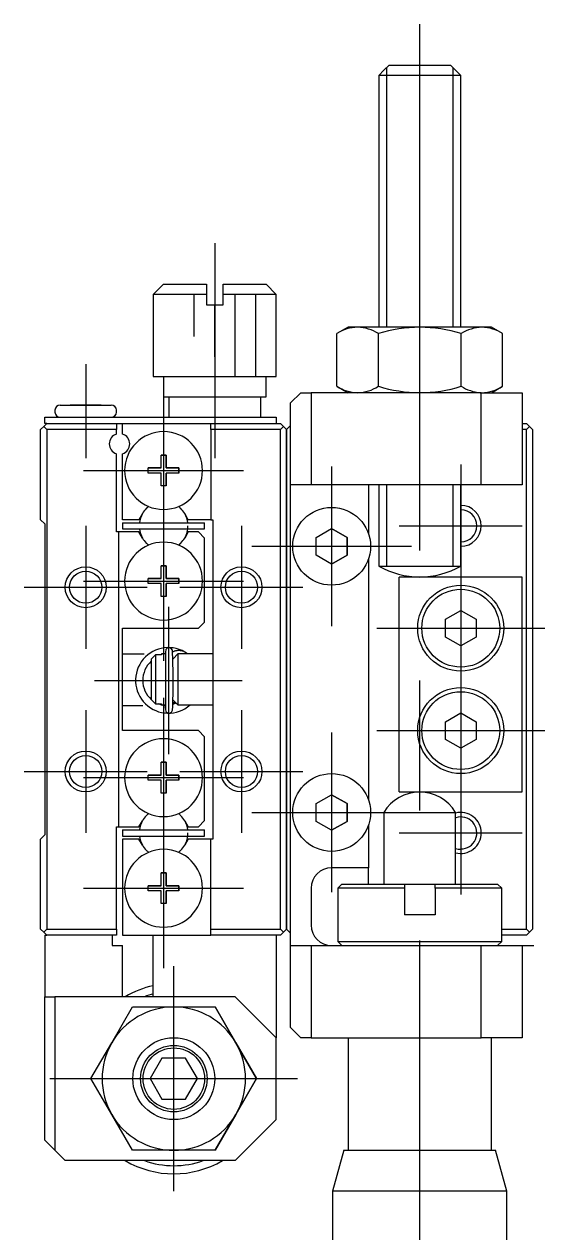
# Model space of a CAD drawing. Extents: x -89 to 240, y -88 to 115.
# Drawn here: x -88.6 to -63.2, y -7.5 to 51.5 of the extents above; entities that cross this region are included whole.
import ezdxf

# ---------------------------------------------------------------- set-up
doc = ezdxf.new("R2010")
doc.units = 0
doc.linetypes.add('CENTER', pattern=[50.8, 31.75, -6.35, 6.35, -6.35])
doc.layers.get('0').update_dxf_attribs({"linetype": 'CONTINUOUS'})
doc.layers.add('CENTER', color=1, linetype='CONTINUOUS')

msp = doc.modelspace()

# ---------------------------------------------------------------- linework, layer by layer
at = {"color": 7, "linetype": 'CONTINUOUS'}
for p, q in [((-71.0981, 49.25), (-71.3481, 49)), ((-71.3481, 49), (-71.3481, 36.7)), ((-67.3481, 49), (-71.3481, 49)), ((-70.8481, 49.5), (-71.0981, 49.25)), ((-70.8481, 49.5), (-67.8481, 49.5)), ((-67.5981, 49.25), (-67.8481, 49.5)), ((-67.3481, 49), (-67.5981, 49.25)), ((-67.3481, 36.7), (-67.3481, 49)), ((-81.8481, 38.8), (-82.3481, 38.3)), ((-81.8481, 38.8), (-79.7481, 38.8)), ((-79.7481, 38.8), (-79.7481, 38.3)), ((-78.9481, 38.8), (-76.8481, 38.8)), ((-78.9481, 38.3), (-78.9481, 38.8)), ((-76.3481, 38.3), (-76.8481, 38.8)), ((-82.3481, 38.3), (-82.3481, 34.3)), ((-79.7481, 38.3), (-82.3481, 38.3)), ((-80.3481, 36.25), (-80.3481, 38.3)), ((-79.7481, 38.3), (-79.7481, 37.8)), ((-79.7481, 37.8), (-78.9481, 37.8)), ((-79.3481, 35.25), (-79.3481, 37.8)), ((-76.3481, 38.3), (-78.9481, 38.3)), ((-78.9481, 37.8), (-78.9481, 38.3)), ((-78.3481, 34.3), (-78.3481, 38.3)), ((-77.3481, 34.3), (-77.3481, 38.3)), ((-76.3481, 34.3), (-76.3481, 38.3)), ((-72.8481, 36.7), (-73.389552, 36.387393)), ((-72.379189, 36.7), (-72.8481, 36.7)), ((-69.3481, 36.7), (-72.379189, 36.7)), ((-66.317011, 36.7), (-69.3481, 36.7)), ((-65.8481, 36.7), (-66.317011, 36.7)), ((-65.306648, 36.387393), (-65.8481, 36.7)), ((-73.389552, 33.812608), (-73.389552, 36.387393)), ((-71.368826, 33.812608), (-71.368826, 36.387393)), ((-67.327374, 33.812608), (-67.327374, 36.387393)), ((-65.306648, 33.812608), (-65.306648, 36.387393)), ((-82.3481, 34.3), (-76.3481, 34.3)), ((-81.8481, 34.3), (-81.8481, 33.3)), ((-76.8481, 33.3), (-76.8481, 34.3)), ((-73.389552, 33.812608), (-72.8481, 33.5)), ((-65.8481, 33.5), (-65.306648, 33.812608)), ((-81.8481, 33.3), (-76.8481, 33.3)), ((-81.5981, 33.3), (-81.5981, 32.3)), ((-77.0981, 32.3), (-77.0981, 33.3)), ((-75.1481, 33.5), (-75.6481, 33)), ((-75.1481, 33.5), (-74.6481, 33.5)), ((-66.3481, 33.5), (-74.6481, 33.5)), ((-74.6481, 33.5), (-74.6481, 29)), ((-66.397447, 33.502134), (-66.317011, 33.5)), ((-66.3481, 33.5), (-64.3481, 33.5)), ((-66.3481, 29), (-66.3481, 33.5)), ((-64.3481, 33.5), (-64.3481, 29)), ((-87.1481, 32.65), (-87.1481, 32.55)), ((-86.8981, 32.9), (-85.7731, 32.9)), ((-86.8981, 32.9), (-84.3981, 32.9)), ((-85.7731, 32.9), (-86.3981, 32.9)), ((-86.3981, 32.9), (-85.7731, 32.9)), ((-85.7731, 32.9), (-85.5231, 32.9)), ((-85.5231, 32.9), (-85.7731, 32.9)), ((-85.7731, 32.9), (-85.5231, 32.9)), ((-85.5231, 32.9), (-84.8981, 32.9)), ((-84.8981, 32.9), (-85.5231, 32.9)), ((-85.5231, 32.9), (-84.3981, 32.9)), ((-84.1481, 32.55), (-84.1481, 32.65)), ((-75.6481, 29), (-75.6481, 33)), ((-87.6981, 31.85), (-87.5481, 32)), ((-87.6481, 32.3), (-86.6481, 32.3)), ((-87.6481, 32), (-87.6481, 32.3)), ((-87.5481, 32), (-87.6481, 32)), ((-87.5481, 32), (-84.1481, 32)), ((-86.6481, 32.3), (-86.4481, 32.3)), ((-86.4481, 32.3), (-84.8481, 32.3)), ((-84.8481, 32.3), (-77.3481, 32.3)), ((-84.1481, 32), (-83.8481, 32)), ((-84.1481, 32), (-84.1481, 31.7)), ((-83.8481, 32), (-79.5481, 32)), ((-83.8481, 31.47697), (-83.8481, 32)), ((-79.5481, 32), (-76.1481, 32)), ((-79.5481, 31.7), (-79.5481, 32)), ((-77.3481, 32.3), (-76.3481, 32.3)), ((-76.3481, 32.3), (-76.3481, 32)), ((-76.1481, 32), (-75.9981, 31.85)), ((-75.6981, 31.85), (-75.6481, 31.9)), ((-64.3481, 32), (-64.1481, 32)), ((-64.1481, 32), (-63.9981, 31.85)), ((-87.6981, 31.85), (-87.8481, 31.7)), ((-87.8481, 27.3), (-87.8481, 31.7)), ((-87.5481, 31.7), (-87.6981, 31.85)), ((-87.5481, 31.7), (-87.5481, 7.3)), ((-84.1481, 31.7), (-87.5481, 31.7)), ((-84.1481, 31.47697), (-84.1481, 31.7)), ((-76.1481, 31.7), (-79.5481, 31.7)), ((-79.5481, 31.7), (-79.5481, 27.3)), ((-75.9981, 31.85), (-76.1481, 31.7)), ((-76.1481, 7.3), (-76.1481, 31.7)), ((-75.8481, 31.7), (-75.9981, 31.85)), ((-75.8481, 31.7), (-75.6981, 31.85)), ((-75.8481, 31.7), (-75.8481, 7.3)), ((-75.8481, 7.3), (-75.8481, 31.7)), ((-75.6481, 31.8), (-75.6981, 31.85)), ((-64.1481, 31.7), (-64.3481, 31.7)), ((-63.9981, 31.85), (-64.1481, 31.7)), ((-64.1481, 7.3), (-64.1481, 31.7)), ((-63.8481, 31.7), (-63.9981, 31.85)), ((-63.8481, 31.7), (-63.8481, 7.3)), ((-84.1481, 26.7), (-84.1481, 30.523031)), ((-83.8481, 27.3), (-83.8481, 30.523031)), ((-81.7231, 30.45), (-81.9731, 30.45)), ((-81.9731, 29.825), (-81.9731, 30.45)), ((-81.9731, 30.45), (-81.7231, 30.45)), ((-81.7231, 29.825), (-81.7231, 30.45)), ((-81.7231, 30.45), (-81.7231, 29.825)), ((-81.9731, 29.825), (-82.5981, 29.825)), ((-82.5981, 29.575), (-82.5981, 29.825)), ((-82.5981, 29.825), (-81.9731, 29.825)), ((-81.9731, 29.575), (-82.5981, 29.575)), ((-81.9731, 28.95), (-81.9731, 29.575)), ((-81.0981, 29.825), (-81.7231, 29.825)), ((-81.7231, 29.825), (-81.0981, 29.825)), ((-81.7231, 28.95), (-81.7231, 29.575)), ((-81.0981, 29.575), (-81.7231, 29.575)), ((-81.7231, 29.575), (-81.7231, 28.95)), ((-81.0981, 29.575), (-81.0981, 29.825)), ((-81.0981, 29.825), (-81.0981, 29.575)), ((-81.7231, 28.95), (-81.9731, 28.95)), ((-75.6481, 6.5), (-75.6481, 29)), ((-74.6481, 29), (-75.6481, 29)), ((-66.3481, 29), (-74.6481, 29)), ((-71.8481, 29), (-71.8481, 26.608277)), ((-71.3481, 28.999981), (-71.3481, 25.035899)), ((-67.3481, 25.035899), (-67.3481, 28.999981)), ((-64.3481, 29), (-66.3481, 29)), ((-87.8481, 27.3), (-87.6481, 27.1)), ((-83.049566, 27.3), (-83.8481, 27.3)), ((-82.879104, 27.59525), (-83.049566, 27.3)), ((-80.646634, 27.3), (-80.817097, 27.59525)), ((-79.5481, 27.3), (-80.646634, 27.3)), ((-79.5481, 27.3), (-79.4481, 27.3)), ((-79.4481, 27.3), (-79.4481, 20.3)), ((-87.6481, 27.1), (-87.6481, 11.9)), ((-84.0481, 26.7), (-84.1481, 26.7)), ((-84.0481, 26.7), (-84.0481, 12.3)), ((-83.049566, 26.7), (-84.0481, 26.7)), ((-83.8481, 27.15), (-79.8481, 27.15)), ((-83.8481, 27.15), (-83.8481, 26.85)), ((-83.8481, 26.85), (-79.8481, 26.85)), ((-83.8481, 26.85), (-83.029113, 26.85)), ((-83.0981, 26.85), (-80.5981, 26.85)), ((-83.0981, 26.85), (-83.029113, 26.85)), ((-83.0981, 26.85), (-83.029113, 26.85)), ((-83.0981, 26.85), (-83.029113, 26.85)), ((-83.0981, 26.85), (-83.029113, 26.85)), ((-83.0981, 26.85), (-83.029113, 26.85)), ((-83.0981, 26.85), (-83.029113, 26.85)), ((-83.0981, 26.85), (-83.029113, 26.85)), ((-83.0981, 26.85), (-83.029113, 26.85)), ((-83.0981, 26.85), (-83.029113, 26.85)), ((-83.0981, 26.85), (-83.029113, 26.85)), ((-83.0981, 26.85), (-83.029113, 26.85)), ((-83.0981, 26.85), (-83.029113, 26.85)), ((-83.0981, 26.85), (-83.029113, 26.85)), ((-82.879104, 26.40475), (-83.049566, 26.7)), ((-80.646634, 26.7), (-80.817097, 26.40475)), ((-80.667088, 26.85), (-80.5981, 26.85)), ((-80.667088, 26.85), (-79.8481, 26.85)), ((-80.667088, 26.85), (-80.5981, 26.85)), ((-80.1481, 26.7), (-80.646634, 26.7)), ((-79.8481, 26.4), (-80.1481, 26.7)), ((-79.8481, 26.85), (-79.8481, 27.15)), ((-74.3981, 26.433013), (-73.6481, 26.866026)), ((-72.8981, 26.433013), (-73.6481, 26.866026)), ((-73.6481, 26.866026), (-72.8981, 26.433013)), ((-79.8481, 22.3), (-79.8481, 26.4)), ((-74.3981, 25.566988), (-74.3981, 26.433013)), ((-72.8981, 25.566988), (-72.8981, 26.433013)), ((-72.8981, 26.433013), (-72.8981, 25.566988)), ((-73.6481, 25.133975), (-74.3981, 25.566988)), ((-73.6481, 25.133975), (-72.8981, 25.566988)), ((-72.8981, 25.566988), (-73.6481, 25.133975)), ((-71.8481, 25.391724), (-71.8481, 13.608277)), ((-81.9731, 24.425), (-81.9731, 25.05)), ((-81.7231, 25.05), (-81.9731, 25.05)), ((-81.9731, 25.05), (-81.7231, 25.05)), ((-81.7231, 24.425), (-81.7231, 25.05)), ((-81.7231, 25.05), (-81.7231, 24.425)), ((-71.348105, 25.035899), (-67.348095, 25.035899)), ((-71.348105, 25.035899), (-69.3481, 25.035899)), ((-71.3481, 25.035899), (-69.3481, 25.035899)), ((-69.3481, 25.035899), (-67.3481, 25.035899)), ((-69.3481, 25.035899), (-67.348095, 25.035899)), ((-81.9731, 24.425), (-82.5981, 24.425)), ((-82.5981, 24.175), (-82.5981, 24.425)), ((-82.5981, 24.425), (-81.9731, 24.425)), ((-81.0981, 24.425), (-81.7231, 24.425)), ((-81.7231, 24.425), (-81.0981, 24.425)), ((-81.0981, 24.175), (-81.0981, 24.425)), ((-81.0981, 24.425), (-81.0981, 24.175)), ((-64.3481, 24.5), (-70.3481, 24.5)), ((-70.3481, 14), (-70.3481, 24.5)), ((-64.3481, 14), (-64.3481, 24.5)), ((-81.9731, 24.175), (-82.5981, 24.175)), ((-81.9731, 23.55), (-81.9731, 24.175)), ((-81.7231, 23.55), (-81.7231, 24.175)), ((-81.0981, 24.175), (-81.7231, 24.175)), ((-81.7231, 24.175), (-81.7231, 23.55)), ((-81.7231, 23.55), (-81.9731, 23.55)), ((-68.0981, 22.433013), (-67.3481, 22.866026)), ((-68.0981, 21.566988), (-68.0981, 22.433013)), ((-67.3481, 22.866026), (-66.5981, 22.433013)), ((-66.5981, 22.433013), (-66.5981, 21.566988)), ((-83.8481, 17), (-83.8481, 22)), ((-83.8481, 22), (-80.1481, 22)), ((-80.1481, 22), (-79.8481, 22.3)), ((-67.3481, 21.133975), (-68.0981, 21.566988)), ((-66.5981, 21.566988), (-67.3481, 21.133975)), ((-82.793867, 20.73), (-83.8481, 20.73)), ((-82.2481, 20.7), (-82.4481, 20.48995)), ((-81.9481, 20.7), (-82.2481, 20.7)), ((-82.2481, 20.7), (-82.2481, 18.3)), ((-81.9481, 20.75), (-81.9481, 20.7)), ((-81.7481, 20.75), (-81.9481, 20.75)), ((-81.761065, 20.830248), (-81.764812, 20.750235)), ((-81.736689, 20.953446), (-81.761065, 20.830248)), ((-81.749719, 20.840511), (-81.749719, 18.060856)), ((-81.744262, 20.746162), (-81.7481, 20.75)), ((-81.7481, 20.75), (-81.7481, 19.5)), ((-81.667522, 21.026998), (-81.736689, 20.953446)), ((-81.568346, 21.05033), (-81.667522, 21.026998)), ((-81.471541, 21.013562), (-81.568346, 21.05033)), ((-81.412661, 20.930553), (-81.471541, 21.013562)), ((-81.385539, 20.845332), (-81.398583, 20.839199)), ((-81.1481, 20.75), (-81.387828, 20.510272)), ((-81.354814, 20.858462), (-81.385539, 20.845332)), ((-81.323482, 20.870042), (-81.354814, 20.858462)), ((-81.291618, 20.880043), (-81.323482, 20.870042)), ((-81.259301, 20.888442), (-81.291618, 20.880043)), ((-81.226611, 20.895219), (-81.259301, 20.888442)), ((-81.193627, 20.900356), (-81.226611, 20.895219)), ((-81.160432, 20.903842), (-81.193627, 20.900356)), ((-81.127106, 20.905667), (-81.160432, 20.903842)), ((-81.1481, 20.75), (-81.1481, 18.25)), ((-79.4481, 20.75), (-81.1481, 20.75)), ((-81.093731, 20.905827), (-81.127106, 20.905667)), ((-81.060389, 20.904322), (-81.093731, 20.905827)), ((-81.027162, 20.901156), (-81.060389, 20.904322)), ((-80.994132, 20.896335), (-81.027162, 20.901156)), ((-80.961379, 20.889871), (-80.994132, 20.896335)), ((-80.928985, 20.881781), (-80.961379, 20.889871)), ((-80.89703, 20.872083), (-80.928985, 20.881781)), ((-80.865591, 20.860801), (-80.89703, 20.872083)), ((-80.834746, 20.847963), (-80.865591, 20.860801)), ((-80.804572, 20.833599), (-80.834746, 20.847963)), ((-80.775145, 20.817745), (-80.804572, 20.833599)), ((-80.748024, 20.801388), (-80.775145, 20.817745)), ((-80.762877, 20.75677), (-80.766288, 20.75)), ((-80.759768, 20.763144), (-80.762877, 20.75677)), ((-80.756975, 20.769099), (-80.759768, 20.763144)), ((-80.754508, 20.774611), (-80.756975, 20.769099)), ((-80.748016, 20.792061), (-80.755622, 20.750041)), ((-80.752376, 20.779659), (-80.754508, 20.774611)), ((-80.750588, 20.784224), (-80.752376, 20.779659)), ((-80.74915, 20.788288), (-80.750588, 20.784224)), ((-80.748067, 20.791836), (-80.74915, 20.788288)), ((-80.748968, 20.801665), (-80.748183, 20.801477)), ((-80.748183, 20.801477), (-80.747588, 20.800989)), ((-80.747505, 20.794088), (-80.748067, 20.791836)), ((-80.747588, 20.800989), (-80.747185, 20.8002)), ((-80.747136, 20.796054), (-80.747505, 20.794088)), ((-80.747185, 20.8002), (-80.746975, 20.799113)), ((-80.746959, 20.79773), (-80.747136, 20.796054)), ((-80.746975, 20.799113), (-80.746959, 20.79773)), ((-82.4481, 20.48995), (-82.4481, 18.510051)), ((-79.4481, 20.3), (-79.4481, 18.7)), ((-81.7481, 19.5), (-81.7481, 18.25)), ((-82.4481, 18.510051), (-82.2481, 18.3)), ((-82.2481, 18.3), (-81.9481, 18.3)), ((-81.946466, 18.246038), (-82.100454, 18.299766)), ((-82.084815, 18.293285), (-82.0781, 18.3)), ((-82.070772, 18.29973), (-82.070477, 18.287445)), ((-82.020201, 18.3), (-82.027827, 18.287221)), ((-81.9481, 18.3), (-81.9481, 18.25)), ((-81.24352, 18.345298), (-81.390157, 18.279586)), ((-81.258953, 18.360845), (-81.388721, 18.346922)), ((-81.38613, 18.48803), (-81.1481, 18.25)), ((-79.4481, 18.7), (-79.4481, 11.7)), ((-83.8481, 18.23), (-82.862887, 18.23)), ((-82.027827, 18.287221), (-82.033992, 18.273862)), ((-81.9481, 18.25), (-81.7481, 18.25)), ((-81.7668, 18.20986), (-81.946466, 18.246038)), ((-81.884393, 18.249871), (-81.864658, 18.226179)), ((-81.767935, 18.249837), (-81.764365, 18.139568)), ((-81.764365, 18.139568), (-81.758496, 18.03589)), ((-81.758496, 18.03589), (-81.730555, 17.936733)), ((-81.7481, 18.25), (-81.740972, 18.257129)), ((-81.730555, 17.936733), (-81.652273, 17.866496)), ((-81.652273, 17.866496), (-81.547467, 17.853629)), ((-81.547467, 17.853629), (-81.454138, 17.903333)), ((-81.454138, 17.903333), (-81.406092, 17.994923)), ((-81.1481, 18.25), (-79.4481, 18.25)), ((-68.0981, 17.433013), (-67.3481, 17.866026)), ((-67.3481, 17.866026), (-66.5981, 17.433013)), ((-68.0981, 16.566988), (-68.0981, 17.433013)), ((-66.5981, 17.433013), (-66.5981, 16.566988)), ((-80.1481, 17), (-83.8481, 17)), ((-79.8481, 16.7), (-80.1481, 17)), ((-79.8481, 12.6), (-79.8481, 16.7)), ((-67.3481, 16.133975), (-68.0981, 16.566988)), ((-66.5981, 16.566988), (-67.3481, 16.133975)), ((-81.7231, 15.45), (-81.9731, 15.45)), ((-81.9731, 14.825), (-81.9731, 15.45)), ((-81.9731, 15.45), (-81.7231, 15.45)), ((-81.7231, 14.825), (-81.7231, 15.45)), ((-81.7231, 15.45), (-81.7231, 14.825)), ((-81.9731, 14.825), (-82.5981, 14.825)), ((-82.5981, 14.575), (-82.5981, 14.825)), ((-82.5981, 14.825), (-81.9731, 14.825)), ((-81.0981, 14.825), (-81.7231, 14.825)), ((-81.7231, 14.825), (-81.0981, 14.825)), ((-81.0981, 14.575), (-81.0981, 14.825)), ((-81.0981, 14.825), (-81.0981, 14.575)), ((-81.9731, 14.575), (-82.5981, 14.575)), ((-81.9731, 13.95), (-81.9731, 14.575)), ((-81.7231, 13.95), (-81.7231, 14.575)), ((-81.0981, 14.575), (-81.7231, 14.575)), ((-81.7231, 14.575), (-81.7231, 13.95)), ((-81.7231, 13.95), (-81.9731, 13.95)), ((-74.3981, 13.433013), (-73.6481, 13.866026)), ((-72.8981, 13.433013), (-73.6481, 13.866026)), ((-73.6481, 13.866026), (-72.8981, 13.433013)), ((-70.3481, 14), (-64.3481, 14)), ((-74.3981, 12.566988), (-74.3981, 13.433013)), ((-72.8981, 12.566988), (-72.8981, 13.433013)), ((-72.8981, 13.433013), (-72.8981, 12.566988)), ((-71.0981, 13), (-71.0981, 9.5)), ((-71.0981, 13), (-69.3481, 13)), ((-69.3481, 13), (-67.5981, 13)), ((-67.5981, 9.5), (-67.5981, 13)), ((-83.049566, 12.3), (-82.879104, 12.59525)), ((-80.817097, 12.59525), (-80.646634, 12.3)), ((-80.1481, 12.3), (-79.8481, 12.6)), ((-73.6481, 12.133975), (-74.3981, 12.566988)), ((-73.6481, 12.133975), (-72.8981, 12.566988)), ((-72.8981, 12.566988), (-73.6481, 12.133975)), ((-87.6481, 11.9), (-87.8481, 11.7)), ((-84.1481, 7.3), (-84.1481, 12.3)), ((-84.1481, 12.3), (-84.0481, 12.3)), ((-84.0481, 12.3), (-83.049566, 12.3)), ((-83.8481, 12.15), (-79.8481, 12.15)), ((-83.8481, 12.15), (-83.8481, 11.85)), ((-83.8481, 11.85), (-79.8481, 11.85)), ((-83.8481, 11.85), (-83.029113, 11.85)), ((-83.0981, 11.85), (-80.5981, 11.85)), ((-83.0981, 11.85), (-83.029113, 11.85)), ((-83.0981, 11.85), (-83.029113, 11.85)), ((-83.0981, 11.85), (-83.029113, 11.85)), ((-83.0981, 11.85), (-83.029113, 11.85)), ((-83.0981, 11.85), (-83.029113, 11.85)), ((-83.0981, 11.85), (-83.029113, 11.85)), ((-83.0981, 11.85), (-83.029113, 11.85)), ((-83.0981, 11.85), (-83.029113, 11.85)), ((-83.0981, 11.85), (-83.029113, 11.85)), ((-83.0981, 11.85), (-83.029113, 11.85)), ((-83.0981, 11.85), (-83.029113, 11.85)), ((-83.0981, 11.85), (-83.029113, 11.85)), ((-83.0981, 11.85), (-83.029113, 11.85)), ((-80.667088, 11.85), (-80.5981, 11.85)), ((-80.667088, 11.85), (-80.5981, 11.85)), ((-80.667088, 11.85), (-80.5981, 11.85)), ((-80.667088, 11.85), (-79.8481, 11.85)), ((-80.667088, 11.85), (-80.5981, 11.85)), ((-80.667088, 11.85), (-80.5981, 11.85)), ((-80.667088, 11.85), (-80.5981, 11.85)), ((-80.646634, 12.3), (-80.1481, 12.3)), ((-79.8481, 11.85), (-79.8481, 12.15)), ((-71.8481, 12.391724), (-71.8481, 10.3)), ((-87.8481, 7.3), (-87.8481, 11.7)), ((-83.8481, 11.7), (-83.8481, 7)), ((-83.049566, 11.7), (-83.8481, 11.7)), ((-82.879104, 11.40475), (-83.049566, 11.7)), ((-80.646634, 11.7), (-80.817097, 11.40475)), ((-79.5481, 11.7), (-80.646634, 11.7)), ((-79.5481, 7.3), (-79.5481, 11.7)), ((-79.4481, 11.7), (-79.5481, 11.7)), ((-81.7231, 10.05), (-81.9731, 10.05)), ((-81.9731, 9.425), (-81.9731, 10.05)), ((-81.9731, 10.05), (-81.7231, 10.05)), ((-81.7231, 9.425), (-81.7231, 10.05)), ((-81.7231, 10.05), (-81.7231, 9.425)), ((-71.8481, 10.3), (-73.6481, 10.3)), ((-71.8481, 9.5), (-71.8481, 10.3)), ((-73.1481, 9.5), (-73.3481, 9.3)), ((-73.1481, 9.5), (-70.0981, 9.5)), ((-70.0981, 9.5), (-69.448138, 9.5)), ((-70.0981, 9.5), (-70.0981, 9.3)), ((-69.448138, 9.5), (-69.248063, 9.5)), ((-69.248063, 9.5), (-68.5981, 9.5)), ((-68.5981, 9.5), (-65.5481, 9.5)), ((-68.5981, 9.3), (-68.5981, 9.5)), ((-65.3481, 9.3), (-65.5481, 9.5)), ((-81.9731, 9.425), (-82.5981, 9.425)), ((-82.5981, 9.175), (-82.5981, 9.425)), ((-82.5981, 9.425), (-81.9731, 9.425)), ((-81.9731, 9.175), (-82.5981, 9.175)), ((-81.9731, 8.55), (-81.9731, 9.175)), ((-81.0981, 9.425), (-81.7231, 9.425)), ((-81.7231, 9.425), (-81.0981, 9.425)), ((-81.7231, 8.55), (-81.7231, 9.175)), ((-81.7231, 9.175), (-81.7231, 8.55)), ((-81.0981, 9.175), (-81.7231, 9.175)), ((-81.0981, 9.175), (-81.0981, 9.425)), ((-81.0981, 9.425), (-81.0981, 9.175)), ((-74.6481, 9.3), (-74.6481, 7.5)), ((-70.0981, 9.3), (-73.3481, 9.3)), ((-73.3481, 9.3), (-73.3481, 6.7)), ((-70.0981, 9.3), (-70.0981, 8)), ((-68.5981, 9.3), (-68.5981, 8)), ((-65.3481, 9.3), (-68.5981, 9.3)), ((-65.3481, 6.7), (-65.3481, 9.3)), ((-81.7231, 8.55), (-81.9731, 8.55)), ((-68.5981, 8), (-70.0981, 8)), ((-87.8481, 7.3), (-87.6981, 7.15)), ((-87.6981, 7.15), (-87.5481, 7.3)), ((-87.5481, 7), (-87.6981, 7.15)), ((-87.5481, 7.3), (-84.1481, 7.3)), ((-84.1481, 7.3), (-84.1481, 7)), ((-79.5481, 7.3), (-76.1481, 7.3)), ((-79.5481, 7), (-79.5481, 7.3)), ((-76.1481, 7.3), (-75.9981, 7.15)), ((-75.9981, 7.15), (-76.1481, 7)), ((-75.8481, 7.3), (-75.9981, 7.15)), ((-75.6981, 7.15), (-75.8481, 7.3)), ((-75.6981, 7.15), (-75.6481, 7.2)), ((-75.6481, 7.1), (-75.6981, 7.15)), ((-65.3481, 7.3), (-64.1481, 7.3)), ((-64.1481, 7.3), (-63.9981, 7.15)), ((-63.9981, 7.15), (-64.1481, 7)), ((-63.9981, 7.15), (-63.8481, 7.3)), ((-87.6481, 7), (-87.6481, 4)), ((-87.6481, 7), (-87.5481, 7)), ((-84.1481, 7), (-87.5481, 7)), ((-84.3481, 7), (-84.3481, 6.5)), ((-84.3481, 6.5), (-83.8481, 6.5)), ((-83.8481, 7), (-79.5481, 7)), ((-83.8481, 4), (-83.8481, 6.5)), ((-82.3481, 4), (-82.3481, 7)), ((-76.1481, 7), (-79.5481, 7)), ((-76.3481, 7), (-76.3481, 2)), ((-75.6481, 2.5), (-75.6481, 6.5)), ((-75.6481, 6.5), (-74.6481, 6.5)), ((-74.9081, 6.5), (-63.7881, 6.5)), ((-74.6481, 6.5), (-74.6481, 2)), ((-74.6481, 6.5), (-66.3481, 6.5)), ((-73.3481, 6.7), (-69.3481, 6.7)), ((-73.3481, 6.7), (-73.1481, 6.5)), ((-69.3481, 6.7), (-65.3481, 6.7)), ((-66.3481, 6.5), (-64.3481, 6.5)), ((-66.3481, 2), (-66.3481, 6.5)), ((-65.5481, 6.5), (-65.3481, 6.7)), ((-64.1481, 7), (-65.3481, 7)), ((-64.3481, 6.5), (-64.3481, 2)), ((-87.6481, -3), (-87.6481, 4)), ((-87.6481, 4), (-87.1481, 4)), ((-87.1481, 4), (-87.1481, -3.5)), ((-78.3481, 4), (-87.1481, 4)), ((-76.3481, 2), (-78.3481, 4)), ((-84.379189, 1.75), (-83.368826, 3.5)), ((-83.368826, 3.5), (-81.3481, 3.5)), ((-81.3481, 3.5), (-79.327374, 3.5)), ((-79.327374, 3.5), (-78.317011, 1.75)), ((-78.317011, 1.75), (-79.327374, 3.5)), ((-75.6481, 2.5), (-75.1481, 2)), ((-76.3481, -2), (-76.3481, 2)), ((-74.6481, 2), (-75.1481, 2)), ((-74.6481, 2), (-66.3481, 2)), ((-72.8481, 2), (-72.8481, -3.5)), ((-64.3481, 2), (-66.3481, 2)), ((-65.8481, -3.5), (-65.8481, 2)), ((-85.389552, 0), (-84.379189, 1.75)), ((-77.306648, 0), (-78.317011, 1.75)), ((-78.317011, 1.75), (-77.306648, 0)), ((-81.925504, 0.99997), (-82.502801, -0.000061)), ((-80.770803, 1.000031), (-81.925504, 0.99997)), ((-80.1934, 0.000062), (-80.770803, 1.000031)), ((-84.379189, -1.75), (-85.389552, 0)), ((-80.770697, -0.999969), (-80.1934, 0.000062)), ((-78.317011, -1.75), (-77.306648, 0)), ((-77.306648, 0), (-78.317011, -1.75)), ((-82.502801, -0.000061), (-81.925397, -1.00003)), ((-81.925397, -1.00003), (-80.770697, -0.999969)), ((-83.368826, -3.5), (-84.379189, -1.75)), ((-78.317011, -1.75), (-79.327374, -3.5)), ((-79.327374, -3.5), (-78.317011, -1.75)), ((-78.3481, -4), (-76.3481, -2)), ((-87.1481, -3.5), (-87.6481, -3)), ((-87.1481, -3.5), (-86.6481, -4)), ((-81.3481, -3.5), (-83.368826, -3.5)), ((-79.327374, -3.5), (-81.3481, -3.5)), ((-73.0481, -3.5), (-73.5981, -5.5)), ((-73.0481, -3.5), (-69.3481, -3.5)), ((-69.3481, -3.5), (-65.6481, -3.5)), ((-65.0981, -5.5), (-65.6481, -3.5)), ((-78.3481, -4), (-86.6481, -4)), ((-73.5981, -5.5), (-73.5981, -13.5)), ((-65.0981, -5.5), (-73.5981, -5.5)), ((-65.0981, -13.5), (-65.0981, -5.5))]:
    msp.add_line(p, q, dxfattribs=at)
at = {"color": 3, "linetype": 'CONTINUOUS'}
for p, q in [((-70.969122, 49.378978), (-70.969122, 36.7)), ((-67.727122, 49.379022), (-67.727122, 36.7)), ((-70.969122, 29), (-70.969122, 25.035899)), ((-67.727122, 29), (-67.727122, 25.035899))]:
    msp.add_line(p, q, dxfattribs=at)
at = {"color": 7, "linetype": 'CONTINUOUS'}
for centre, radius in [((-73.6481, 26), 1.9), ((-85.6481, 24), 0.7835), ((-78.0481, 24), 0.7835), ((-67.3481, 22), 2.1), ((-67.3481, 22), 1.9), ((-67.3481, 17), 2.1), ((-67.3481, 17), 1.9), ((-85.6481, 15), 0.7835), ((-78.0481, 15), 0.7835), ((-73.6481, 13), 1.9), ((-81.3481, 0), 2), ((-81.3481, 0), 1.5)]:
    msp.add_circle(centre, radius, dxfattribs=at)
at = {"color": 3, "linetype": 'CONTINUOUS'}
for centre, radius in [((-85.6481, 24), 1), ((-78.0481, 24), 1), ((-85.6481, 15), 1), ((-78.0481, 15), 1), ((-81.3481, 0), 1.621)]:
    msp.add_circle(centre, radius, dxfattribs=at)
at = {"color": 7, "linetype": 'CONTINUOUS'}
for centre, radius, start, end in [((-72.323647, 34.731408), 1.969376, 91.616139, 122.768109), ((-72.450722, 34.679728), 2.021538, 57.643593, 87.97216), ((-69.29367, 29.660762), 7.039449, 90.443029, 107.144924), ((-69.432033, 29.470061), 7.230426, 73.077162, 89.334884), ((-66.254278, 34.708168), 1.99282, 91.803942, 122.580305), ((-66.388412, 34.680153), 2.021108, 57.640292, 87.97546), ((-72.307788, 35.519847), 2.021108, 237.640292, 267.97546), ((-72.455686, 35.536318), 2.037754, 272.151379, 302.232869), ((-69.254305, 40.793698), 7.294301, 253.14882, 269.263227), ((-69.406804, 40.566861), 7.067105, 270.475941, 287.112013), ((-66.226927, 35.560762), 2.065679, 237.809959, 265.264902), ((-66.372554, 35.468593), 1.969376, 271.616139, 302.768109), ((-86.8981, 32.65), 0.25, 90, 180), ((-86.8981, 32.55), 0.25, 180, 270), ((-84.3981, 32.65), 0.25, 0, 90), ((-84.3981, 32.55), 0.25, 270, 0), ((-83.9981, 31), 0.5, 107.457603, 252.542397), ((-83.9981, 31), 0.5, 287.457603, 72.542397), ((-81.8481, 29.7), 1.9, 270, 180), ((-81.8481, 29.7), 1.9, 180, 270), ((-81.8481, 27), 1.1905, 135, 150), ((-81.7571, 26.90786), 1.32, 128.260088, 134.965001), ((-81.8481, 27.000001), 1.1905, 127.543078, 134.642946), ((-81.8481, 27.000001), 1.1905, 44.999966, 52.456922), ((-81.9391, 26.90786), 1.32, 45.034999, 51.739912), ((-81.8481, 27), 1.1905, 30, 45), ((-67.3481, 27), 0.7835, 270, 90), ((-81.8481, 27.000001), 1.1905, 150.000042, 172.761629), ((-81.8481, 27.000001), 1.1905, 7.238411, 29.999958), ((-81.8481, 27.000001), 1.1905, 187.238411, 210), ((-81.8481, 27.000001), 1.1905, 329.999958, 0), ((-81.8481, 24.3), 1.9, 270, 180), ((-81.8481, 27), 1.1905, 210, 225), ((-81.7571, 27.092141), 1.32, 225.034999, 231.739912), ((-81.8481, 27.000001), 1.1905, 225.000034, 232.457024), ((-81.8481, 27.000001), 1.1905, 307.542976, 314.643568), ((-81.9391, 27.092141), 1.32, 308.260088, 314.965001), ((-81.8481, 27), 1.1905, 315, 330), ((-69.3481, 28.5), 4, 240, 270), ((-69.3481, 28.5), 4, 270, 300), ((-81.8481, 24.3), 1.9, 180, 270), ((-81.614336, 19.450642), 1.6, 54.30149473, 311.37485264), ((-117.690655, 19.381552), 36.311048, 357.81148377, 2.44493502), ((-81.614336, 19.450642), 1.25, 131.83680477, 228.16319523), ((-81.8481, 14.7), 1.9, 270, 180), ((-81.8481, 14.7), 1.9, 180, 270), ((-69.3481, 11.96875), 2.03125, 90, 149.489763), ((-69.3481, 11.96875), 2.03125, 30.510237, 90), ((-81.8481, 12.000001), 1.1905, 150.000042, 172.761643), ((-81.8481, 12), 1.1905, 135, 150), ((-81.7571, 11.90786), 1.32, 128.260088, 134.965001), ((-81.8481, 12.000001), 1.1905, 127.543078, 134.642946), ((-81.8481, 12.000001), 1.1905, 44.999966, 52.456922), ((-81.9391, 11.90786), 1.32, 45.034999, 51.739912), ((-81.8481, 12), 1.1905, 30, 45), ((-81.8481, 12.000001), 1.1905, 7.238411, 30), ((-67.3481, 12), 0.7835, 270, 108.209957), ((-81.8481, 12.000001), 1.1905, 187.238411, 210.000042), ((-81.8481, 12.000001), 1.1905, 330, 0), ((-81.8481, 12), 1.1905, 210, 225), ((-81.8481, 12), 1.1905, 315, 330), ((-67.3481, 12), 0.8, 251.790043, 270), ((-81.8481, 9.3), 1.9, 270, 180), ((-81.7571, 12.092141), 1.32, 225.034999, 231.739912), ((-81.8481, 12.000001), 1.1905, 225.000034, 232.457024), ((-81.8481, 12.000001), 1.1905, 307.542976, 314.643568), ((-81.9391, 12.092141), 1.32, 308.260088, 314.965001), ((-73.6481, 9.3), 1, 90, 180), ((-81.8481, 9.3), 1.9, 180, 270), ((-73.6481, 7.5), 1, 180, 270), ((-81.3481, 0), 4.65, 102.418682, 120.659262), ((-81.3481, 0), 4.25, 103.608961, 109.749923), ((-81.3481, 0), 3.5, 90, 150), ((-81.3481, 0), 3.5, 30, 90), ((-81.3481, 0), 3.5, 150, 210), ((-81.3481, 0), 3.5, 330, 30), ((-81.3481, 0), 3.5, 210, 270), ((-81.3481, 0), 3.5, 270, 330), ((-81.3481, 0), 4.65, 239.340738, 300.659262), ((-81.3481, 0), 4.25, 250.250077, 289.749923)]:
    msp.add_arc(centre, radius, start, end, dxfattribs=at)
at = {"color": 3, "linetype": 'CONTINUOUS'}
for centre, start, end in [((-67.3481, 27), 270, 90), ((-67.3481, 12), 0, 104.477512), ((-67.3481, 12), 255.522488, 0)]:
    msp.add_arc(centre, 1, start, end, dxfattribs=at)
at = {"layer": 'CENTER', "color": 1, "linetype": 'CENTER'}
for p, q in [((-69.3481, -25), (-69.3481, 51.5)), ((-79.3481, 40.8), (-79.3481, 30.3)), ((-85.6481, 34.9), (-85.6481, 30.3)), ((-81.8481, 33.6), (-81.8481, 20.4)), ((-85.7481, 29.7), (-77.9481, 29.7)), ((-73.6481, 29.9), (-73.6481, 22.1)), ((-67.3481, 30), (-67.3481, 9)), ((-85.6481, 27), (-85.6481, 21)), ((-78.0481, 27), (-78.0481, 21)), ((-70.3481, 27), (-64.3481, 27)), ((-77.5481, 26), (-69.7481, 26)), ((-85.7481, 24.3), (-77.9481, 24.3)), ((-88.6481, 24), (-82.6481, 24)), ((-81.0481, 24), (-75.0481, 24)), ((-81.614336, 23.050642), (-81.614336, 15.850642)), ((-71.4481, 22), (-63.2481, 22)), ((-85.214336, 19.450642), (-78.014336, 19.450642)), ((-81.8481, 18.6), (-81.8481, 5.4)), ((-85.6481, 18), (-85.6481, 12)), ((-78.0481, 18), (-78.0481, 12)), ((-73.6481, 16.9), (-73.6481, 9.1)), ((-71.4481, 17), (-63.2481, 17)), ((-88.6481, 15), (-82.6481, 15)), ((-81.0481, 15), (-75.0481, 15)), ((-85.7481, 14.7), (-77.9481, 14.7)), ((-77.5481, 13), (-69.7481, 13)), ((-70.3481, 12), (-64.3481, 12)), ((-85.7481, 9.3), (-77.9481, 9.3)), ((-81.3481, -5.5), (-81.3481, 5.5)), ((-87.389552, 0), (-75.306648, 0))]:
    msp.add_line(p, q, dxfattribs=at)

doc.saveas('drawing.dxf')
